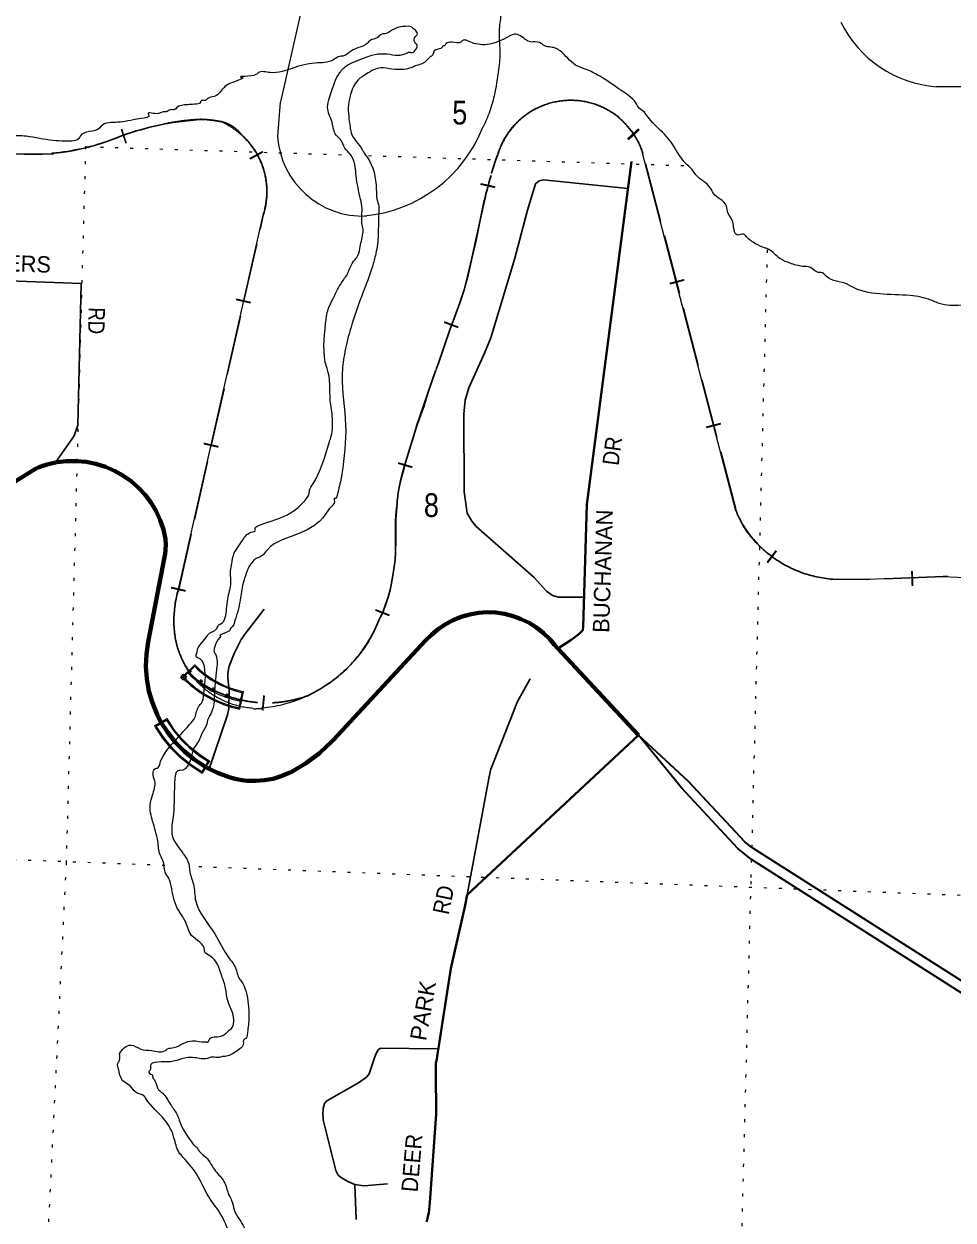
# Model space of a CAD drawing. Header units: feet. Extents: x -739708 to -488887, y 188754 to 379550.
# Drawn here: x -581014 to -574176, y 225741 to 234543 of the extents above; entities that cross this region are included whole.
import ezdxf
from ezdxf.enums import TextEntityAlignment as Align

# ---------------------------------------------------------------- set-up
doc = ezdxf.new("R2010")
doc.units = ezdxf.units.FT
doc.header["$LTSCALE"] = 73
doc.header["$PDMODE"] = 32
doc.header["$PDSIZE"] = 36.5
doc.linetypes.add('DOTTED', pattern=[1.5, 0.3, -1.2])
doc.linetypes.add('LONG_DASHED', pattern=[7.5, 6, -1.5])
for name, color, linetype, lineweight in [('20', 7, 'Continuous', 70), ('26', 7, 'Continuous', 40), ('29', 7, 'Continuous', 25), ('34', 7, 'Continuous', 13), ('39', 7, 'Continuous', 13), ('57', 7, 'Continuous', 13), ('63', 7, 'Continuous', 25), ('7', 7, 'DOTTED', 13)]:
    doc.layers.add(name, color=color, linetype=linetype, lineweight=lineweight)
doc.layers.add('27', color=7, linetype='Continuous')
doc.layers.add('30', color=7, linetype='Continuous')

msp = doc.modelspace()

# ---------------------------------------------------------------- linework, layer by layer
at = {"layer": '20'}
msp.add_line((-576490.16, 229310.23), (-577083.62, 229947.48), dxfattribs=at)
msp.add_lwpolyline([(-583242.69, 229822.88), (-580978.81, 231237.75), (-580953.48, 231253.58), (-580928.81, 231267.79), (-580923.82, 231270.66), (-580900.21, 231281.14), (-580875.35, 231290.63), (-580850.21, 231298.39), (-580842.5, 231300.77), (-580771.73, 231316.77), (-580699.68, 231325.29), (-580627.14, 231326.23), (-580554.89, 231319.58), (-580483.73, 231305.41), (-580414.44, 231283.89), (-580347.79, 231255.24), (-580284.49, 231219.78), (-580225.25, 231177.9), (-580170.7, 231130.05), (-580121.46, 231076.77), (-580078.06, 231018.63), (-580040.97, 230956.27), (-580010.61, 230890.38), (-579987.3, 230821.67), (-579971.3, 230750.9), (-579969.17, 230711.37), (-579971.17, 230671.84), (-579971.57, 230668.99), (-579975.14, 230643.75), (-579979.9, 230618.99), (-580099.86, 229994.7), (-580112.41, 229904.74), (-580115.49, 229813.95), (-580109.07, 229723.34), (-580093.21, 229633.9), (-580068.08, 229546.61), (-580033.97, 229462.42), (-580004.96, 229405.41), (-579955.46, 229327.84), (-579898.13, 229255.87), (-579833.59, 229190.28), (-579774.77, 229141.86), (-579762.55, 229131.8), (-579719.51, 229103.36), (-579685.78, 229081.07), (-579670.01, 229071.75), (-579588.45, 229031.78), (-579503.15, 229000.54), (-579458.5, 228988.8), (-579433.42, 228982.21), (-579408.5, 228978.89), (-579370.38, 228973.82), (-579306.73, 228972.07), (-579243.25, 228976.97), (-579180.63, 228988.48), (-579119.55, 229006.48), (-579060.69, 229030.76), (-579051.22, 229035.36), (-578941.74, 229100.41), (-578839.66, 229176.55), (-578784.56, 229227.19), (-578753.9, 229255.37), (-578735.6, 229274.46), (-578059.99, 230002.3), (-578015.03, 230048.6), (-577965.49, 230089.95), (-577911.89, 230125.89), (-577854.82, 230156.04), (-577794.92, 230180.05), (-577732.84, 230197.67), (-577669.25, 230208.7), (-577604.87, 230213.03), (-577540.38, 230210.6), (-577476.49, 230201.45), (-577413.92, 230185.66), (-577353.34, 230163.43), (-577295.41, 230134.98), (-577240.77, 230100.63), (-577190.03, 230060.76), (-577143.73, 230015.81), (-577108.08, 229973.74), (-577083.62, 229947.48)], dxfattribs=at)
at = {"layer": '20', "lineweight": 35}
for points in [[(-575656.16, 228481.5), (-575709.83, 228523.67), (-576123.8, 228968.17), (-576490.16, 229310.23)], [(-575658.44, 228393.4), (-575759.35, 228474.13), (-576175.02, 228920.48), (-576490.16, 229310.23)], [(-566818.19, 226255.29), (-569603.91, 226360.44), (-569952, 226400.3), (-569973.94, 226403.2), (-569995.01, 226407.65), (-570020.27, 226412.99), (-570045.01, 226419.2), (-570083.96, 226428.97), (-573118.02, 227274.46), (-573136.24, 227277.44), (-573172.63, 227283.39), (-573184.43, 227284.07), (-573209.27, 227285.5), (-573234.43, 227285.34), (-573703.65, 227282.38), (-573716.59, 227283.3), (-573744.65, 227287.48), (-573772.12, 227294.57), (-573798.71, 227304.49), (-573824.11, 227317.13), (-575656.16, 228481.5)], [(-566595.12, 226171.25), (-566665.1, 226173.89), (-569609.65, 226285.04), (-569953, 226324.35), (-570006, 226333.48), (-570031.13, 226337.81), (-570056, 226344.05), (-570103.3, 226355.91), (-573113.52, 227194.75), (-573128.54, 227198.99), (-573165.08, 227206.41), (-573177.2, 227207.57), (-573202.1, 227209.96), (-573227.2, 227209.8), (-573716.59, 227206.72), (-573733.58, 227209), (-573776.2, 227217.91), (-573817.65, 227231.23), (-573832.49, 227237.78), (-573857.54, 227248.83), (-573882.49, 227264.69), (-575658.44, 228393.4)]]:
    msp.add_lwpolyline(points, dxfattribs=at)
at = {"layer": '26'}
msp.add_line((-576490.16, 229310.23), (-577752.28, 228134.88), dxfattribs=at)
for points in [[(-577973.23, 226945.02), (-577872, 227591.97), (-577768.89, 228045.69), (-577752.28, 228134.88)], [(-578050.5, 225728.11), (-578043.79, 225752.86), (-578038.21, 225778.11), (-578034.67, 225794.12), (-578031.83, 225817.67), (-578028.79, 225842.88), (-578027, 225867.67), (-577979.71, 226521.92), (-577982.24, 226829.9), (-577982.47, 226857.5), (-577982.23, 226879.9), (-577981.35, 226894.87), (-577981.33, 226895.02), (-577976.17, 226926.25), (-577973.23, 226945.02)]]:
    msp.add_lwpolyline(points, dxfattribs=at)
at = {"layer": '29'}
msp.add_line((-578578.56, 226002.07), (-578569, 225745), dxfattribs=at)
at = {"layer": '29', "lineweight": 40}
msp.add_lwpolyline([(-577083.62, 229947.48), (-576988, 230007), (-576927, 230054), (-576901, 230081), (-576898, 230106), (-576870.65, 231007.63), (-576542.99, 233530.9)], dxfattribs=at)
at = {"layer": '29'}
for points in [[(-576891.35, 230325.19), (-577080, 230324), (-577124, 230337), (-577169, 230368), (-577258, 230470), (-577688, 230847), (-577718, 230884), (-577752, 230942), (-577775, 231099), (-577777, 231671), (-577766, 231774), (-577740, 231864), (-577624, 232120), (-577578, 232233), (-577402, 232818), (-577309, 233173), (-577249, 233367), (-577222, 233387), (-577190, 233396), (-576568.83, 233331.92)], [(-581896.78, 232695.52), (-581795, 232678), (-580592, 232633), (-580618, 231590), (-580645, 231512), (-580782.18, 231314.41)], [(-579650.25, 229062.06), (-579515, 229458), (-579506, 229505), (-579503, 229638), (-579513, 229732), (-579513, 229765), (-579504, 229817), (-579467, 229910), (-579414, 230013), (-579386, 230054), (-579245, 230237)], [(-577752.28, 228134.88), (-577593.13, 228989.29), (-577588.53, 229013.98), (-577582.17, 229039.29), (-577577.35, 229058.47), (-577568.78, 229083.96), (-577559.03, 229108.47), (-577380.83, 229556.77), (-577288.12, 229722.87)], [(-577964.52, 227000.68), (-578389, 227007), (-578408, 226993), (-578426, 226958), (-578473, 226816), (-578492, 226793), (-578552, 226752), (-578784, 226618), (-578801, 226600), (-578811, 226562), (-578814, 226514), (-578812, 226495), (-578811, 226479), (-578718, 226106), (-578700, 226072), (-578685, 226057), (-578631, 226024), (-578578, 226002), (-578513, 225994), (-578337, 226007)]]:
    msp.add_lwpolyline(points, dxfattribs=at)
at = {"layer": '34'}
for p, q in [((-579123.19, 233968.84), (-578491.34, 236767.68)), ((-579146.02, 233715.96), (-579125.11, 233967.4)), ((-579720.74, 233836.17), (-579939.58, 233812.27)), ((-581005.84, 233584.39), (-581561.76, 233589.07))]:
    msp.add_line(p, q, dxfattribs=at)
for points in [[(-572971.04, 234076.8), (-573486.82, 234098.59), (-574049.55, 234078.77), (-574297.48, 234080.43)], [(-576638.62, 233856.31), (-576646.33, 233862.38), (-576654.05, 233868.32), (-576661.96, 233874.1), (-576669.93, 233879.73), (-576677.99, 233885.28), (-576686.11, 233890.63), (-576694.41, 233895.86), (-576702.75, 233900.96), (-576711.18, 233905.85), (-576719.66, 233910.67), (-576728.3, 233915.32), (-576736.96, 233919.78), (-576745.67, 233924.11), (-576754.54, 233928.34), (-576763.46, 233932.31), (-576772.38, 233936.21), (-576781.43, 233939.91), (-576790.56, 233943.51), (-576799.68, 233946.87), (-576808.92, 233950.1), (-576818.17, 233953.18), (-576827.51, 233956.14), (-576836.88, 233958.84), (-576846.33, 233961.45), (-576855.79, 233963.88), (-576865.31, 233966.13), (-576874.82, 233968.19), (-576884.4, 233970.12), (-576894.01, 233971.92), (-576903.65, 233973.46), (-576913.3, 233974.89), (-576923.02, 233976.13), (-576932.75, 233977.24), (-576942.46, 233978.11), (-576952.19, 233978.87), (-576961.92, 233979.45), (-576971.71, 233979.84), (-576981.44, 233980.06), (-576991.25, 233980.16), (-577000.98, 233980.01), (-577010.8, 233979.74), (-577020.53, 233979.26), (-577030.29, 233978.66), (-577039.99, 233977.89), (-577049.75, 233976.94), (-577059.43, 233975.76), (-577069.08, 233974.49), (-577078.8, 233973), (-577088.39, 233971.39), (-577098, 233969.59), (-577107.59, 233967.56), (-577117.08, 233965.46), (-577126.59, 233963.17), (-577136.07, 233960.65), (-577145.45, 233958.05), (-577154.8, 233955.27), (-577164.13, 233952.27), (-577173.43, 233949.17), (-577182.59, 233945.87), (-577191.7, 233942.41), (-577200.82, 233938.82), (-577209.85, 233935.05), (-577218.75, 233931.12), (-577227.67, 233927.08), (-577236.48, 233922.85), (-577245.17, 233918.47), (-577253.87, 233913.9), (-577262.41, 233909.22), (-577270.9, 233904.43), (-577279.34, 233899.42), (-577287.61, 233894.3), (-577295.84, 233889.01), (-577303.96, 233883.63), (-577312.03, 233878.05), (-577319.95, 233872.39), (-577327.8, 233866.51), (-577335.52, 233860.58), (-577343.17, 233854.46), (-577350.68, 233848.23), (-577358.07, 233841.86), (-577365.37, 233835.4), (-577372.56, 233828.75), (-577379.66, 233822), (-577386.6, 233815.14), (-577393.44, 233808.17), (-577400.12, 233801.04), (-577406.7, 233793.82), (-577413.16, 233786.53), (-577419.48, 233779.08), (-577425.67, 233771.52), (-577431.74, 233763.81), (-577437.69, 233756.09), (-577443.47, 233748.18), (-577449.09, 233740.21), (-577454.64, 233732.15), (-577459.99, 233724.03), (-577465.22, 233715.72), (-577470.32, 233707.4), (-577475.21, 233698.96), (-577480.04, 233690.49)], [(-579879.8, 230362.13), (-579253.8, 233135.12), (-579249.35, 233149.44), (-579246.68, 233158.8), (-579244.17, 233168.21), (-579241.74, 233177.69), (-579239.56, 233187.21), (-579237.55, 233196.73), (-579235.62, 233206.31), (-579233.93, 233215.92), (-579232.42, 233225.53), (-579231.03, 233235.24), (-579229.86, 233244.9), (-579228.79, 233254.59), (-579227.93, 233264.34), (-579227.26, 233274.04), (-579226.75, 233283.78), (-579226.37, 233293.52), (-579226.2, 233303.32), (-579226.17, 233313.05), (-579226.35, 233322.83), (-579226.68, 233332.55), (-579227.16, 233342.32), (-579227.83, 233352.04), (-579228.69, 233361.75), (-579229.67, 233371.45), (-579230.87, 233381.15), (-579232.2, 233390.84), (-579233.74, 233400.47), (-579235.38, 233410.08), (-579237.27, 233419.66), (-579239.29, 233429.2), (-579241.45, 233438.69), (-579243.78, 233448.16), (-579246.32, 233457.59), (-579249.02, 233467), (-579251.82, 233476.33), (-579254.85, 233485.63), (-579258.03, 233494.84), (-579261.33, 233504.04), (-579264.8, 233513.12), (-579268.5, 233522.2), (-579272.28, 233531.19), (-579276.26, 233540.07), (-579280.32, 233548.93), (-579284.63, 233557.75), (-579289.04, 233566.41), (-579293.58, 233575), (-579298.31, 233583.59), (-579303.22, 233592.01), (-579308.18, 233600.38), (-579313.37, 233608.66), (-579318.67, 233616.9), (-579324.1, 233624.96), (-579329.72, 233632.95), (-579335.42, 233640.86), (-579341.27, 233648.69), (-579347.3, 233656.34), (-579353.44, 233663.97), (-579359.69, 233671.46), (-579366.1, 233678.83), (-579372.6, 233686.06), (-579379.25, 233693.21), (-579385.99, 233700.26), (-579392.9, 233707.14), (-579399.9, 233713.93), (-579407.05, 233720.59), (-579414.3, 233727.18), (-579421.66, 233733.54), (-579429.11, 233739.83), (-579436.67, 233745.98), (-579444.38, 233752), (-579452.14, 233757.85), (-579460.05, 233763.64), (-579468.01, 233769.21), (-579476.13, 233774.72), (-579484.3, 233780), (-579492.56, 233785.19), (-579500.89, 233790.24), (-579509.36, 233795.15), (-579517.9, 233799.85), (-579526.48, 233804.44), (-579560.52, 233821.87)], [(-575773.95, 230960.11), (-576460.79, 233592.21), (-576460.76, 233594.25), (-576463.92, 233603.7), (-576467.22, 233612.88), (-576470.69, 233621.98), (-576474.27, 233631.11), (-576478.05, 233640.13), (-576481.97, 233649.03), (-576486.02, 233657.95), (-576490.25, 233666.76), (-576494.63, 233675.46), (-576499.2, 233684.15), (-576503.88, 233692.69), (-576508.67, 233701.19), (-576513.67, 233709.63), (-576518.8, 233717.9), (-576524.08, 233726.12), (-576529.45, 233734.25), (-576535.04, 233742.32), (-576540.71, 233750.23), (-576546.58, 233758.08), (-576552.52, 233765.8), (-576558.62, 233773.46), (-576564.86, 233780.96), (-576571.23, 233788.36), (-576577.69, 233795.66), (-576584.35, 233802.85), (-576591.09, 233809.95), (-576597.96, 233816.88), (-576604.91, 233823.73), (-576612.05, 233830.41), (-576619.27, 233836.98), (-576626.57, 233843.43), (-576634.01, 233849.77), (-576641.57, 233855.95)], [(-577480.04, 233690.49), (-577484.69, 233681.84), (-577489.14, 233673.18), (-577493.48, 233664.46), (-577497.7, 233655.6), (-577501.67, 233646.69), (-577505.57, 233637.76), (-577509.27, 233628.71), (-577512.87, 233619.58), (-577516.23, 233610.46), (-577519.46, 233601.22), (-577522.54, 233591.97), (-577525.6, 233582.31), (-577525.36, 233582.55), (-577533.69, 233563.34), (-577542.83, 233538.03), (-577558.2, 233491.8), (-577572.17, 233445.2), (-577572.59, 233442.57)], [(-577614.53, 233277.42), (-577625.41, 233243.12), (-577655.96, 233097.85), (-577686.49, 232952.62), (-577716.48, 232817.79), (-577747.69, 232683.23), (-577774.03, 232585.7), (-577805.19, 232489.57), (-577842.28, 232390.5), (-577879.48, 232291.51), (-577920.8, 232169.34), (-577961.88, 232047.16), (-577994.93, 231960.8), (-578019.04, 231897.7)], [(-578066.36, 231734.55), (-578091.94, 231665.99), (-578126.76, 231571.05), (-578166.53, 231442.79), (-578204.88, 231314.07), (-578223.88, 231246.9), (-578241.8, 231179.26), (-578257.1, 231106.03), (-578266.03, 231031.81), (-578266.03, 231023.33), (-578265.93, 231014.99), (-578272.78, 230956.2), (-578277.72, 230897.21), (-578276.39, 230702.61)], [(-573921.51, 230460.13), (-574251.74, 230474.08), (-574814.47, 230454.25), (-575062.35, 230455.91), (-575077.23, 230457.1), (-575092.03, 230458.62), (-575106.81, 230460.4), (-575121.67, 230462.35), (-575136.42, 230464.64), (-575151.06, 230467.18), (-575165.78, 230469.9), (-575180.38, 230472.95), (-575194.88, 230476.26), (-575209.45, 230479.82), (-575223.82, 230483.62), (-575238.19, 230487.59), (-575252.53, 230491.92), (-575266.67, 230496.47), (-575280.8, 230501.3), (-575294.83, 230506.27), (-575308.84, 230511.58), (-575322.67, 230517.07), (-575336.47, 230522.89), (-575350.08, 230528.87), (-575363.68, 230535.1), (-575377.09, 230541.58), (-575390.39, 230548.3), (-575403.61, 230555.19), (-575416.7, 230562.42), (-575429.7, 230569.82), (-575442.5, 230577.45), (-575455.22, 230585.24), (-575467.73, 230593.37), (-575480.15, 230601.66), (-575492.37, 230610.11), (-575504.51, 230618.8), (-575516.44, 230627.74), (-575528.29, 230636.93), (-575539.95, 230646.2), (-575551.41, 230655.77), (-575562.69, 230665.52), (-575573.87, 230675.44), (-575584.78, 230685.5), (-575595.58, 230695.91), (-575606.22, 230706.38), (-575616.57, 230717.09), (-575626.83, 230727.87), (-575636.89, 230739), (-575646.69, 230750.16), (-575656.32, 230761.52), (-575665.83, 230773.1), (-575675, 230784.84), (-575684.07, 230796.65), (-575692.86, 230808.7), (-575701.56, 230820.92), (-575709.91, 230833.19), (-575718.07, 230845.71), (-575726.05, 230858.31), (-575738.78, 230882.45), (-575741.3, 230883.94), (-575742.35, 230885.81)], [(-578286.67, 230563.8), (-578298.38, 230484.99), (-578316.26, 230388.54), (-578332.49, 230324.79), (-578353.18, 230262.31), (-578361.5, 230240.91), (-578370.21, 230219.68), (-578383.04, 230190.44), (-578400.72, 230154.42), (-578403.67, 230146.91), (-578410.64, 230130.31), (-578417.91, 230113.82), (-578425.4, 230097.3), (-578433.23, 230081.04), (-578441.33, 230064.99), (-578449.64, 230048.9), (-578458.31, 230033.07), (-578467.24, 230017.44), (-578476.49, 230001.84), (-578485.96, 229986.53), (-578495.61, 229971.31), (-578505.66, 229956.23), (-578515.91, 229941.46), (-578526.46, 229926.79), (-578537.17, 229912.29), (-578548.25, 229897.96), (-578559.46, 229883.88), (-578571.05, 229869.95), (-578582.76, 229856.29), (-578594.77, 229842.75), (-578606.98, 229829.5), (-578619.46, 229816.47), (-578632.08, 229803.61), (-578645.05, 229790.99), (-578658.17, 229778.54), (-578671.52, 229766.4), (-578685.01, 229754.43), (-578698.83, 229742.8), (-578712.8, 229731.35), (-578726.88, 229720.16), (-578741.21, 229709.18), (-578755.76, 229698.5), (-578770.57, 229688.03), (-578785.39, 229677.79), (-578800.53, 229667.9), (-578815.79, 229658.27), (-578831.2, 229648.8)], [(-579875.31, 229929.66), (-579878.77, 229940.07), (-579882.03, 229950.47), (-579885.12, 229961.01), (-579887.96, 229971.58), (-579890.66, 229982.15), (-579893.21, 229992.87), (-579895.54, 230003.52), (-579897.7, 230014.26), (-579899.61, 230025.08), (-579901.39, 230035.84), (-579902.99, 230046.67), (-579904.34, 230057.59)], [(-579326.84, 229505.91), (-579327.42, 229505.95), (-579338.3, 229506.86), (-579349.25, 229507.97), (-579360.09, 229509.26), (-579370.95, 229510.68), (-579381.81, 229512.35), (-579392.55, 229514.22), (-579403.32, 229516.26), (-579414.02, 229518.46), (-579424.75, 229520.89), (-579435.36, 229523.45), (-579445.98, 229526.28), (-579456.49, 229529.22), (-579467.01, 229532.37), (-579477.41, 229535.69), (-579487.77, 229539.23), (-579498.08, 229542.88), (-579508.34, 229546.79), (-579518.54, 229550.84), (-579528.63, 229555.07), (-579538.67, 229559.44), (-579548.59, 229564.07), (-579558.47, 229568.82), (-579568.22, 229573.7), (-579577.93, 229578.79), (-579587.51, 229584.06), (-579597.06, 229589.54), (-579606.48, 229595.08), (-579615.79, 229600.87), (-579624.99, 229606.8), (-579634.13, 229612.86), (-579643.09, 229619.06), (-579652.01, 229625.51), (-579660.8, 229632.04), (-579669.43, 229638.76), (-579677.99, 229645.55), (-579686.44, 229652.59), (-579694.71, 229659.72), (-579702.86, 229666.97), (-579710.95, 229674.43), (-579718.81, 229682.02), (-579726.62, 229689.69), (-579734.25, 229697.53), (-579741.82, 229705.52), (-579749.14, 229713.58), (-579756.35, 229721.85), (-579763.45, 229730.18), (-579770.42, 229738.66), (-579777.15, 229747.26), (-579783.83, 229756), (-579790.33, 229764.81), (-579796.64, 229773.77), (-579802.77, 229782.78), (-579808.78, 229791.95), (-579814.68, 229801.19), (-579820.33, 229810.55), (-579825.85, 229820.01), (-579831.22, 229829.58), (-579836.44, 229839.24), (-579841.43, 229848.96), (-579846.28, 229858.76), (-579850.95, 229868.64), (-579855.46, 229878.65), (-579859.77, 229888.69), (-579863.96, 229898.84), (-579867.91, 229909.01), (-579871.73, 229919.34), (-579875.31, 229929.66)], [(-578831.18, 229648.81), (-578846.69, 229639.73), (-578862.52, 229630.87), (-578878.39, 229622.25), (-578894.42, 229614.04), (-578910.53, 229605.96), (-578926.93, 229598.22), (-578943.33, 229590.8), (-578959.84, 229583.66), (-578976.6, 229576.73), (-578993.4, 229570.25), (-579010.28, 229563.9), (-579027.33, 229557.95), (-579044.53, 229552.19), (-579061.67, 229546.83), (-579079.04, 229541.8), (-579096.43, 229536.98), (-579113.93, 229532.44), (-579131.47, 229528.36), (-579149.18, 229524.44), (-579166.86, 229520.86), (-579184.63, 229517.64), (-579202.38, 229514.74), (-579220.26, 229512.11), (-579238.15, 229509.71), (-579256.09, 229507.78), (-579267.77, 229506.65)]]:
    msp.add_lwpolyline(points, dxfattribs=at)
for centre, radius, start, end in [((-574234.4, 234934.02), 855.91, 206.18869, 265.77306), ((-579611.92, 231840.37), 1998.12, 99.23407, 110.74249), ((-579694.49, 233280.62), 557.59, 76.09716, 92.71377), ((-578599.97, 234161.89), 1035.37, 275.08908, 338.86515), ((-580953.13, 235244.68), 1661.26, 268.02821, 292.41805), ((-578519.49, 233756.9), 628.46, 183.78668, 272.43028), ((-579221.41, 233775.62), 1680.7, 342.70304, 348.04822), ((-579583.51, 232264.82), 1606.23, 340.66018, 346.79769), ((-575503.26, 231040.18), 281.62, 195.9255, 213.23994), ((-579299.43, 230691.89), 1022.32, 352.79005, 0.72623), ((-579059, 230147.2), 850.69, 165.05404, 186.3068), ((-579274.83, 230295.32), 749.92, 224.9686, 258.83984), ((-579314.2, 229549.21), 46.15, 252.49907, 283.47902), ((-579301.11, 229985.53), 481.32, 269.59188, 274.39767)]:
    msp.add_arc(centre, radius, start, end, dxfattribs=at)
at = {"layer": '34', "linetype": 'DOTTED', "lineweight": 100}
msp.add_arc((-579258.67, 230305.67), 753.88, 223.87295, 258.48098, dxfattribs=at)
at = {"layer": '34'}
msp.add_spline([(-576760.34, 237212.51), (-576779.97, 237162.98), (-576809.28, 237070.25), (-576821.37, 236994.51), (-576862.54, 236868.13), (-576923.62, 236577.67), (-576984.83, 236308.23), (-577042.35, 236114.49), (-577116.65, 235916.41), (-577199.05, 235672.05), (-577265.13, 235499.27), (-577293.77, 235385.58), (-577363.93, 235195.95), (-577442.04, 234939), (-577478.95, 234804.25), (-577503.16, 234656.96), (-577503.05, 234640.15), (-577514.85, 234522.38), (-577513.96, 234392.08), (-577513.18, 234278.6), (-577521.11, 234207.08), (-577553.41, 234013.51), (-577590.38, 233887.16), (-577607.43, 233844.48), (-577634.35, 233786.51)], degree=3, dxfattribs=at)
at = {"layer": '39'}
msp.add_line((-579725.6, 229960.46), (-579665.76, 230037.46), dxfattribs=at)
for points in [[(-578146.74, 234506.75), (-578156.05, 234515.78), (-578222.49, 234522.8), (-578285.19, 234507.62), (-578348.18, 234472.29), (-578388.63, 234462.83), (-578413.13, 234441.03), (-578465.81, 234421.67), (-578484.23, 234401.79), (-578549.21, 234368.51), (-578606.01, 234343.17), (-578660.94, 234307.72), (-578689.21, 234304.12), (-578735.93, 234278.62), (-578871.34, 234254.44), (-578962.27, 234239.67), (-579114.14, 234191.57), (-579200.91, 234184.79), (-579287.61, 234184.07), (-579305.95, 234170.24), (-579413.08, 234149.68), (-579403.06, 234145.49), (-579417.31, 234135.63), (-579543.17, 234073.04), (-579569.83, 234041.2), (-579614.64, 234007.61), (-579661.2, 233994.21), (-579677.52, 233980.35), (-579711.87, 233974.81), (-579714, 233966.79), (-579758.56, 233951.34), (-579811.03, 233948.09), (-579889.96, 233925.08), (-579902.22, 233913.18), (-579936.52, 233911.68), (-579966.98, 233896.01), (-579995.22, 233894.42), (-580023.61, 233882.74), (-580098.24, 233879.82), (-580094.29, 233873.72), (-580153.14, 233846.4), (-580324.88, 233818.73), (-580444.22, 233790.28), (-580454.46, 233778.34), (-580600.48, 233716.04), (-580604.63, 233708.05), (-580707.84, 233679.36), (-580800.5, 233684.76), (-580997.63, 233715.89), (-581120.62, 233713.68), (-581128.71, 233711.79), (-581199.43, 233700.75), (-581298.08, 233710.28), (-581378.81, 233703.41), (-581469.87, 233678.57), (-581705.8, 233674.01), (-581788.55, 233667.18), (-581818.72, 233671.65), (-582073.33, 233629.09), (-582111.96, 233605.5), (-582208.87, 233594.85), (-582269.68, 233571.58), (-582318.17, 233564.23), (-582336.3, 233564.5), (-582336.19, 233572.56)], [(-578635.11, 232695.76), (-578577.08, 232809.73), (-578564.79, 232823.65), (-578541.68, 232889.77), (-578519.98, 233000.25), (-578519.39, 233042.55), (-578521.32, 233048.62), (-578525.47, 233183.65), (-578536.61, 233252.3), (-578568.47, 233424.01), (-578575.58, 233492.6), (-578612.6, 233583.8), (-578652.3, 233628.72), (-578683.67, 233691.63), (-578715.47, 233724.33), (-578746.42, 233817.46), (-578779.11, 233930.75), (-578764.01, 234001.04), (-578699.16, 234169.29), (-578647.93, 234228.97), (-578570.77, 234268.11), (-578560.64, 234271.99), (-578453.22, 234312.7), (-578360.34, 234323.41), (-578207.13, 234323.15), (-578174.72, 234334.75), (-578156.6, 234332.46), (-578125.95, 234362.23), (-578119.59, 234384.3), (-578137.39, 234408.73), (-578132.8, 234448.95), (-578118.43, 234466.87), (-578122.24, 234483.04), (-578146.74, 234506.75)], [(-577702.09, 234398.24), (-577750.19, 234419.1), (-577780.36, 234423.58), (-577796.69, 234409.71), (-577863.23, 234408.69), (-577907.77, 234395.25), (-577922.07, 234381.36), (-577931, 234379), (-577934.28, 234373.48), (-577995.16, 234344.17), (-578005.63, 234316.12), (-578026.55, 234298.01)], [(-576441.55, 233885.28), (-576445.22, 233890.04), (-576483.09, 233920.82), (-576510.74, 233961.52), (-576622.31, 234055.84), (-576640.28, 234068.2), (-576796.11, 234169.23), (-576884.23, 234210.83), (-576954.38, 234240.06), (-577067.82, 234344.49), (-577103.83, 234365.17), (-577190.21, 234386.6), (-577206.17, 234398.93), (-577266.49, 234409.9), (-577286.64, 234410.2), (-577360.59, 234455.61), (-577404.8, 234466.34), (-577469.72, 234437.09), (-577494.07, 234425.36), (-577641.74, 234389.28), (-577702.09, 234398.24)], [(-578029.82, 234295.18), (-578081.14, 234250.76), (-578123.67, 234237.29), (-578143, 234230), (-578152.05, 234225.63), (-578216.81, 234208.46), (-578305.49, 234209.78), (-578388.01, 234219.06), (-578438.6, 234205.71), (-578493.47, 234174.29), (-578554.55, 234130.89), (-578610.49, 234022.94), (-578621.19, 233978.77), (-578625.7, 233944.6), (-578613.82, 233785.28), (-578606.35, 233742.86), (-578521.46, 233614.69), (-578509.67, 233592.35), (-578487.93, 233561.81), (-578420.65, 233327.13), (-578415.62, 233254.54), (-578402.28, 233199.95), (-578403.15, 233137.52), (-578407.45, 232974.41), (-578427.5, 232837.71), (-578452.99, 232745.43), (-578538.89, 232513.03), (-578614.69, 232282.49), (-578655.41, 232109.85), (-578671.66, 231956.99), (-578646.53, 231592.01), (-578673.75, 231231.83), (-578678.2, 231201.68), (-578708.23, 231073.2), (-578720.62, 231051.22), (-578726.64, 231053.33), (-578728.99, 231029.19), (-578753.75, 230989.27), (-578798.96, 230927.49), (-578982.24, 230795.25), (-579221.81, 230673.91), (-579266.83, 230626.23), (-579303.36, 230608.64), (-579383.77, 230480.92), (-579404.91, 230410.72), (-579424.77, 230288.14), (-579467.28, 230131.64), (-579483.79, 230103.69), (-579489.89, 230099.75), (-579496.14, 230085.74), (-579531.64, 230062.22)], [(-569555.1, 232574.71), (-569648.03, 232559.99), (-569898.87, 232499.26), (-569921.09, 232495.56), (-570012.04, 232478.79), (-570034.18, 232481.13), (-570123.23, 232456.28), (-570167.55, 232458.95), (-570245.98, 232472.21), (-570389.08, 232474.34), (-570427.44, 232470.89), (-570489.66, 232489.95), (-570696.84, 232523.25), (-570843.42, 232563.71), (-571146.91, 232628.67), (-571229.47, 232635.95), (-571318.01, 232647.34), (-571468.69, 232683.83), (-571468.61, 232689.87), (-571474.62, 232691.97), (-571609.49, 232706.07), (-571625.61, 232706.31), (-571673.13, 232624.43), (-571695.5, 232610.65), (-571728.49, 232558.78), (-571740.63, 232554.93), (-571806.72, 232586.13), (-571874.54, 232637.5), (-571910.88, 232634.01), (-571933.33, 232614.2), (-571985.96, 232598.87), (-572080.82, 232590.21), (-572235.74, 232612.67), (-572342.62, 232610.23), (-572445.63, 232595.65), (-572514.35, 232582.57), (-572675.74, 232574.91), (-573073.81, 232508.32), (-573116.19, 232504.91), (-573168.48, 232513.75), (-573267.01, 232531.34), (-573470.58, 232534.36), (-573603.86, 232518.22), (-574096.35, 232475.19), (-574259.58, 232479.63), (-574339.77, 232511.05), (-574492.53, 232543.53), (-574929.01, 232612.47), (-574955.01, 232626.97), (-575107.43, 232683.62), (-575149.33, 232714.46), (-575165.45, 232714.7), (-575225.43, 232749.84), (-575283.78, 232758.76), (-575376.18, 232782.3), (-575446.29, 232813.56), (-575536.01, 232885.4), (-575558.06, 232893.78), (-575696, 232976.42), (-575717.92, 232994.87), (-575758.31, 232989.42), (-575780.31, 233001.84), (-575786.05, 233024.09), (-575787.98, 233030.16), (-575797.27, 233086.7), (-575832.62, 233153.71), (-575844.03, 233202.22), (-575889.69, 233253.26), (-575939.5, 233294.29), (-575951.26, 233318.64), (-576000.86, 233375.79), (-576054.71, 233416.87), (-576106.21, 233482.1), (-576142.03, 233514.87), (-576240.84, 233657.35), (-576286.38, 233716.45), (-576399.68, 233830.94), (-576441.55, 233885.28)], [(-579666.32, 230037.55), (-579662, 230045.9), (-579594.81, 230093.25), (-579578.3, 230121.2), (-579564.07, 230129.05), (-579522.21, 230239.22), (-579500.17, 230373.86), (-579493.76, 230399.96), (-579491.9, 230532.87), (-579481.06, 230587.11), (-579476.61, 230617.26), (-579406.37, 230739.1), (-579340.97, 230802.58), (-579310.51, 230818.25), (-579312.42, 230826.34), (-579279.77, 230854.05), (-579075.08, 230931.59), (-578995.71, 230984.8), (-578946.64, 231034.44), (-578913.6, 231090.35), (-578911.28, 231112.47), (-578888.49, 231156.45), (-578765.18, 231468.88), (-578752.52, 231508.98), (-578744.36, 231659.94), (-578751.58, 231720.48), (-578755.33, 231740.68), (-578774.17, 231978.66), (-578785.75, 232015.1), (-578793.34, 232337.52), (-578773.7, 232443.99), (-578740.42, 232518.03), (-578682.43, 232627.97), (-578635.11, 232695.76)], [(-579565.79, 230034.45), (-579587.46, 230009.89), (-579610.33, 229954.36), (-579614.57, 229925.53), (-579605.58, 229906.77), (-579595.43, 229879.15), (-579599.12, 229771.69), (-579613.75, 229564.38)], [(-579530.85, 230062.54), (-579567.54, 230035.35), (-579567.47, 230035.31)], [(-579691.18, 229607.25), (-579685.39, 229814.59), (-579714.89, 229867.4), (-579746.83, 229890.03), (-579740.45, 229914.11), (-579738.23, 229928.18), (-579725.69, 229960.22), (-579725.11, 229960.74)], [(-579868.19, 229304.84), (-579794.18, 229387.14), (-579755.15, 229438.92), (-579725.75, 229523.1), (-579707.3, 229544.98), (-579691.18, 229607.25)], [(-579613.72, 229564.63), (-579620.6, 229513.49), (-579623, 229506), (-579644.57, 229453.53), (-579655, 229435), (-579663.13, 229415.74), (-579667.4, 229392.45), (-579704.57, 229321.32), (-579708.9, 229308), (-579731.84, 229260.22), (-579769.52, 229203.98)], [(-580309.84, 226965.43), (-580276.99, 227007.24), (-580224.29, 227028.62), (-580154.14, 226999.38), (-580073.67, 226988.11), (-579972.87, 226988.63), (-579956.58, 227000.48), (-579910.08, 227009.86), (-579841.11, 227041.06), (-579772.31, 227060.19), (-579681.69, 227052.81), (-579669.6, 227052.63), (-579661.57, 227050.49), (-579651.27, 227066.45), (-579564.21, 227093.36), (-579511.27, 227130.84), (-579480.64, 227158.59), (-579469.75, 227216.84), (-579484.92, 227285.56), (-579514.16, 227356.5), (-579529.01, 227447.37), (-579557.98, 227538.44), (-579644.63, 227684.77), (-579684.46, 227719.6), (-579684.35, 227727.65), (-579779.6, 227835.83), (-579824.55, 227937.22), (-579844.22, 227971.76), (-579885.63, 228036.83), (-579929.71, 228200.65), (-579956.94, 228271.56), (-579966.85, 228283.79), (-579983.87, 228364.62), (-580011.17, 228429.48), (-580027.93, 228528.43), (-580066.19, 228676.06), (-580084.65, 228797.19), (-580067.54, 228867.45), (-580049.96, 228971.93), (-580063.22, 229032.57), (-580044.63, 229064.51), (-580032.51, 229066.35), (-580007.59, 229118.35), (-580001.34, 229132.36), (-579868.19, 229304.84)], [(-579768.72, 229205.17), (-579865.51, 229048.87), (-579871.05, 229048.84), (-579904.78, 228962.21), (-579917.35, 228695.22), (-579920.89, 228564.5), (-579843.63, 228441), (-579838.02, 228432.17), (-579799.89, 228361.55), (-579795.13, 228315.07), (-579766.74, 228212.26), (-579749.29, 228088.34), (-579609.19, 227847.86), (-579506.09, 227671.37), (-579457.99, 227600.82), (-579425.26, 227512.44), (-579415.21, 227499.22), (-579363.1, 227330.12), (-579357.9, 227218.31), (-579370.43, 227106.37), (-579380.21, 227077.5), (-579398.94, 227064.08), (-579398.81, 227045.25), (-579453.73, 226979.53), (-579533.24, 226945.77), (-579543.21, 226945.7), (-579575.27, 226936.62), (-579627.35, 226940.69), (-579663.83, 226930.47), (-579757.99, 226935.37), (-579818.91, 226934.95), (-579911.77, 226909.95), (-579959.35, 226905.19), (-580052.35, 226900.12), (-580079.94, 226885.54), (-580085.18, 226843.42), (-580093.99, 226834.49), (-580067.78, 226808.65)], [(-580470.01, 223881.99), (-580477.68, 223900.08), (-580479.44, 223918.24), (-580475.16, 223936.3), (-580428.05, 223989.99), (-580330.26, 224063.07), (-580297.88, 224072.65), (-580235.01, 224099.93), (-580230.87, 224107.92), (-580154, 224126.92), (-580139.7, 224140.81), (-580064.76, 224165.89), (-580021.99, 224197.48), (-580005.13, 224249.61), (-580010.06, 224473.26), (-580011.88, 224487.39), (-580032.98, 224564.25), (-580084.34, 224639.54), (-580108.71, 224770.83), (-580082.81, 224893.32), (-580027.04, 224989.18), (-579948.99, 225092.77), (-579851.57, 225139.67), (-579794.89, 225156.96), (-579692.23, 225147.38), (-579563.1, 225155.53), (-579524.27, 225193.23), (-579505.54, 225235.25), (-579477.25, 225383.89), (-579476.97, 225404.04), (-579480.75, 225422.22), (-579455.41, 225504.43), (-579466.68, 225563.02), (-579488.15, 225613.69), (-579560.47, 225775.91), (-579653.3, 225912.25), (-579743.67, 226080.78), (-579840.76, 226201.07), (-579872.47, 226239.82), (-579909.27, 226347.13), (-579976, 226477.03), (-580116.89, 226636.24), (-580124.79, 226648.44), (-580190.84, 226681.65), (-580232.51, 226728.6), (-580276.46, 226757.46), (-580315.56, 226844.65), (-580317.43, 226854.76), (-580322.94, 226893.11), (-580310.51, 226917.09), (-580309.84, 226965.43)], [(-580067.78, 226808.65), (-580065.99, 226789.28), (-580049.22, 226766.14), (-580025.54, 226705.39), (-580009.66, 226686.27)], [(-580015.5, 226693.27), (-579985.41, 226666.9), (-579928.33, 226580.91), (-579883.56, 226511.44), (-579871.14, 226476.09), (-579764.68, 226294.08)], [(-579763.34, 226293.5), (-579744.63, 226276.49), (-579716.69, 226240.13), (-579674.35, 226202.76), (-579602.76, 226100.26), (-579541.34, 226025.37), (-579504.09, 225922.63), (-579485.01, 225886.22), (-579465.7, 225815.46), (-579427.57, 225745.96), (-579365.82, 225624.55), (-579350.83, 225536.06), (-579350.76, 225526.09), (-579382.57, 225319.88), (-579396.71, 225282.12), (-579409.23, 225170.19), (-579427.57, 225100.29), (-579437.35, 225071.43), (-579456.11, 225062.44), (-579464.85, 225043.56), (-579497.94, 225024.5), (-579492.4, 225024.53), (-579516.61, 225001.11), (-579571.91, 224991.88), (-579623.89, 224981.55), (-579646.19, 225002.45), (-579680.54, 225004.42), (-579741.3, 224982.97), (-579812.18, 224982.48), (-579874.88, 224921.15), (-579960.57, 224819.78), (-579921.1, 224717.04), (-579910.93, 224525.51), (-579910.23, 224422.52), (-579899.78, 224352.83), (-579890.27, 224258.76), (-579892.29, 224200.15)]]:
    msp.add_spline(points, degree=3, dxfattribs=at)
at = {"layer": '57'}
for p, q in [((-580051.38, 229379.22), (-579960.66, 229431.32)), ((-580040.67, 229376.14), (-579963.21, 229420.63))]:
    msp.add_line(p, q, dxfattribs=at)
for points in [[(-579701.69, 229028.22), (-579783.96, 229081.09), (-579860.23, 229142.26), (-579929.7, 229211.07), (-579991.59, 229286.77), (-580045.23, 229368.51), (-580051.38, 229379.22)], [(-579704.39, 229039.47), (-579779.28, 229087.59), (-579854.9, 229148.24), (-579923.77, 229216.46), (-579985.13, 229291.51), (-580040.67, 229376.14)], [(-579963.21, 229420.63), (-579913.38, 229344.69), (-579857.92, 229276.85), (-579844.48, 229263.54)], [(-579838.85, 229269.22), (-579851.99, 229282.24), (-579906.92, 229349.43), (-579960.66, 229431.32)], [(-579844.48, 229263.54), (-579795.66, 229215.19), (-579727.31, 229160.37), (-579678.96, 229129.29), (-579659.43, 229116.73)], [(-579648.67, 229119.33), (-579674.63, 229136.02), (-579722.63, 229166.87), (-579790.33, 229221.17), (-579838.85, 229269.22)], [(-579659.43, 229116.73), (-579669.77, 229098.97), (-579704.39, 229039.47)], [(-579648.67, 229119.33), (-579662.86, 229094.95), (-579701.69, 229028.22)]]:
    msp.add_lwpolyline(points, dxfattribs=at)
at = {"layer": '63', "linetype": 'LONG_DASHED'}
msp.add_line((-578127.16, 231576.27), (-577979.59, 232003.77), dxfattribs=at)
at = {"layer": '63', "lineweight": 13}
for p, q in [((-579850.26, 229736.37), (-579756.81, 229827.24)), ((-579838.96, 229736.19), (-579756.97, 229815.92)), ((-579407.29, 229623.42), (-579431.12, 229511.01)), ((-579424.96, 229501.54), (-579397.81, 229629.61))]:
    msp.add_line(p, q, dxfattribs=at)
at = {"layer": '63', "linetype": 'LONG_DASHED'}
for points in [[(-576702.24, 233901.82), (-576710.68, 233906.72), (-576719.18, 233911.55), (-576727.84, 233916.21), (-576736.51, 233920.67), (-576745.24, 233925.01), (-576754.12, 233929.25), (-576763.06, 233933.23), (-576771.99, 233937.13), (-576781.07, 233940.83), (-576790.2, 233944.45), (-576799.34, 233947.81), (-576808.61, 233951.05), (-576817.87, 233954.13), (-576827.23, 233957.1), (-576836.62, 233959.81), (-576846.08, 233962.42), (-576855.56, 233964.85), (-576865.09, 233967.1), (-576874.61, 233969.17), (-576884.22, 233971.11), (-576893.84, 233972.9), (-576903.51, 233974.45), (-576913.17, 233975.88), (-576922.9, 233977.13), (-576932.65, 233978.24), (-576942.37, 233979.11), (-576952.12, 233979.87), (-576961.88, 233980.45), (-576971.69, 233980.84), (-576981.42, 233981.06), (-576991.26, 233981.17), (-577001.01, 233981.01), (-577010.84, 233980.74), (-577020.59, 233980.26), (-577030.37, 233979.66), (-577040.08, 233978.89), (-577049.87, 233977.93), (-577059.56, 233976.76), (-577069.23, 233975.48), (-577078.97, 233973.99), (-577088.57, 233972.38), (-577098.2, 233970.58), (-577107.81, 233968.54), (-577117.31, 233966.44), (-577126.83, 233964.15), (-577136.34, 233961.61), (-577145.73, 233959.01), (-577155.09, 233956.23), (-577164.45, 233953.23), (-577173.77, 233950.11), (-577182.95, 233946.82), (-577192.07, 233943.35), (-577201.2, 233939.75), (-577210.25, 233935.98), (-577219.17, 233932.04), (-577228.1, 233927.99), (-577236.93, 233923.75), (-577245.64, 233919.36), (-577254.35, 233914.79), (-577262.91, 233910.09), (-577271.41, 233905.29), (-577279.87, 233900.27), (-577288.15, 233895.14), (-577296.4, 233889.85), (-577304.53, 233884.47), (-577312.61, 233878.87), (-577320.55, 233873.2), (-577328.41, 233867.31), (-577336.15, 233861.37), (-577343.81, 233855.23), (-577351.34, 233848.99), (-577358.74, 233842.61), (-577366.05, 233836.14), (-577373.25, 233829.48), (-577380.37, 233822.72), (-577387.32, 233815.85), (-577394.17, 233808.86), (-577400.88, 233801.72), (-577407.45, 233794.49), (-577413.93, 233787.19), (-577420.26, 233779.72), (-577426.46, 233772.15), (-577432.54, 233764.42), (-577438.5, 233756.69), (-577444.29, 233748.76), (-577449.92, 233740.78), (-577455.48, 233732.71), (-577460.84, 233724.57), (-577466.08, 233716.25), (-577471.19, 233707.9), (-577476.09, 233699.46), (-577480.93, 233690.98), (-577485.59, 233682.3), (-577490.04, 233673.64)], [(-575363.25, 230536.01), (-575376.66, 230542.48), (-575389.93, 230549.19), (-575403.14, 230556.07), (-575416.21, 230563.29), (-575429.21, 230570.69), (-575441.98, 230578.31), (-575454.69, 230586.09), (-575467.18, 230594.21), (-575479.59, 230602.49), (-575491.79, 230610.93), (-575503.92, 230619.61), (-575515.83, 230628.54), (-575527.67, 230637.72), (-575539.32, 230646.98), (-575550.76, 230656.53), (-575562.03, 230666.27), (-575573.2, 230676.18), (-575584.09, 230686.23), (-575594.88, 230696.63), (-575605.5, 230707.08), (-575615.85, 230717.78), (-575626.1, 230728.55), (-575636.14, 230739.67), (-575645.93, 230750.82), (-575655.55, 230762.16), (-575665.05, 230773.72), (-575674.21, 230785.45), (-575683.26, 230797.25), (-575692.05, 230809.28), (-575700.74, 230821.49), (-575709.08, 230833.74), (-575717.22, 230846.25), (-575725.19, 230858.81), (-575738.03, 230883.17), (-575740.56, 230884.66), (-575740.63, 230884.8), (-575736.94, 230884.79), (-575738.81, 230887.63), (-575741.44, 230891.79), (-575743.98, 230895.96), (-575746.48, 230900.19), (-575748.88, 230904.43), (-575751.22, 230908.76), (-575753.45, 230913.11), (-575755.63, 230917.48), (-575757.75, 230921.92), (-575759.78, 230926.36), (-575761.72, 230930.86), (-575763.58, 230935.4), (-575765.37, 230939.94), (-575767.09, 230944.52), (-575768.71, 230949.17), (-575770.26, 230953.81), (-575771.74, 230958.47), (-575775.44, 230971.15), (-575775.37, 230969.52), (-576459.78, 233592.32), (-576459.76, 233594.4), (-576462.98, 233604.03), (-576466.27, 233613.23), (-576469.75, 233622.34), (-576473.34, 233631.48), (-576477.12, 233640.52), (-576481.05, 233649.44), (-576485.11, 233658.37), (-576489.35, 233667.2), (-576493.74, 233675.92), (-576498.31, 233684.62), (-576503.01, 233693.18), (-576507.81, 233701.69), (-576512.82, 233710.15), (-576517.96, 233718.43), (-576523.24, 233726.67), (-576528.62, 233734.81), (-576534.22, 233742.9), (-576539.9, 233750.82), (-576545.77, 233758.68), (-576551.73, 233766.42), (-576557.85, 233774.09), (-576564.1, 233781.61), (-576570.48, 233789.02), (-576576.95, 233796.33), (-576583.62, 233803.53), (-576590.37, 233810.65), (-576597.24, 233817.59), (-576604.22, 233824.45), (-576611.37, 233831.15), (-576618.6, 233837.72), (-576625.91, 233844.19), (-576633.37, 233850.54), (-576639.11, 233855.23), (-576636.1, 233855.59), (-576645.72, 233863.17), (-576653.45, 233869.12), (-576661.38, 233874.91), (-576669.36, 233880.55), (-576677.43, 233886.11), (-576685.57, 233891.47), (-576693.89, 233896.71), (-576702.24, 233901.82)], [(-579985.64, 233804.24), (-580018.83, 233797.65), (-580052.83, 233790.33), (-580086.81, 233782.38), (-580120.68, 233773.61), (-580154.23, 233764.55), (-580187.76, 233754.83), (-580221.18, 233744.32), (-580254.28, 233733.49), (-580287.16, 233722.11), (-580319.96, 233709.9), (-580330.51, 233705.54), (-580357.45, 233695), (-580384.55, 233684.8), (-580411.79, 233675.1), (-580439.35, 233665.93), (-580466.89, 233657.23), (-580494.75, 233648.9), (-580522.6, 233641.21), (-580550.76, 233633.88), (-580578.89, 233627.2), (-580607.19, 233620.87), (-580635.47, 233615.03), (-580664.05, 233609.71), (-580692.61, 233605.04), (-580721.18, 233600.71), (-580750.04, 233596.89), (-580778.73, 233593.56), (-580807.57, 233590.73)], [(-579878.82, 230361.91), (-579252.83, 233134.85), (-579248.39, 233149.14), (-579245.71, 233158.52), (-579243.2, 233167.95), (-579240.76, 233177.45), (-579238.58, 233186.99), (-579236.57, 233196.52), (-579234.63, 233206.12), (-579232.95, 233215.74), (-579231.43, 233225.38), (-579230.04, 233235.11), (-579228.86, 233244.77), (-579227.79, 233254.48), (-579226.93, 233264.25), (-579226.26, 233273.98), (-579225.75, 233283.73), (-579225.38, 233293.48), (-579225.2, 233303.31), (-579225.16, 233313.05), (-579225.36, 233322.85), (-579225.68, 233332.59), (-579226.17, 233342.38), (-579226.84, 233352.12), (-579227.69, 233361.84), (-579228.67, 233371.56), (-579229.88, 233381.28), (-579231.2, 233390.98), (-579232.75, 233400.63), (-579234.39, 233410.26), (-579236.29, 233419.86), (-579238.32, 233429.41), (-579240.47, 233438.92), (-579242.8, 233448.41), (-579245.36, 233457.86), (-579248.05, 233467.28), (-579250.87, 233476.63), (-579253.89, 233485.95), (-579257.09, 233495.17), (-579260.39, 233504.39), (-579263.86, 233513.48), (-579267.57, 233522.58), (-579271.35, 233531.59), (-579275.35, 233540.48), (-579279.42, 233549.36), (-579283.74, 233558.2), (-579288.14, 233566.86), (-579292.69, 233575.47), (-579297.44, 233584.08), (-579302.35, 233592.52), (-579307.33, 233600.9), (-579312.52, 233609.2), (-579317.84, 233617.45), (-579323.28, 233625.53), (-579328.9, 233633.53), (-579334.61, 233641.45), (-579340.48, 233649.3), (-579346.52, 233656.96), (-579352.67, 233664.6), (-579358.93, 233672.11), (-579365.34, 233679.49), (-579371.86, 233686.74), (-579378.52, 233693.9), (-579385.28, 233700.96), (-579388.33, 233704)], [(-577490.05, 233673.63), (-577494.39, 233664.9), (-577498.62, 233656.01), (-577502.6, 233647.09), (-577506.5, 233638.15), (-577510.2, 233629.08), (-577513.82, 233619.94), (-577517.18, 233610.79), (-577520.42, 233601.53), (-577523.5, 233592.27), (-577526.95, 233581.45), (-577534.63, 233563.71), (-577543.78, 233538.35), (-577559.17, 233492.1), (-577573.16, 233445.43), (-577573.59, 233442.73)], [(-580796.78, 233583.63), (-581577.97, 233590.21)], [(-577625.65, 233245.71), (-577626.39, 233243.37), (-577656.95, 233098.05), (-577687.48, 232952.82), (-577717.47, 232818), (-577748.67, 232683.47), (-577775, 232585.98), (-577806.15, 232489.89), (-577843.23, 232390.85), (-577880.43, 232291.85), (-577921.76, 232169.66), (-577962.83, 232047.49), (-577979.92, 232002.86)], [(-578125.53, 231577.31), (-578127.72, 231571.36), (-578167.5, 231443.08), (-578205.85, 231314.34), (-578224.86, 231247.16), (-578242.79, 231179.49), (-578258.1, 231106.18), (-578267.04, 231031.87), (-578267.04, 231023.32), (-578266.95, 231015.03), (-578273.79, 230956.3), (-578279.45, 230888.56), (-578278.07, 230686.95), (-578278.36, 230669.18), (-578278.95, 230651.39), (-578279.74, 230633.51), (-578280.95, 230615.73), (-578282.46, 230598.03), (-578284.19, 230580.24), (-578286.07, 230564.72), (-578287.53, 230564.94), (-578299.38, 230485.16), (-578317.25, 230388.75), (-578333.46, 230325.06), (-578354.13, 230262.65), (-578362.44, 230241.28), (-578371.14, 230220.07), (-578383.96, 230190.85), (-578401.65, 230154.83), (-578404.61, 230147.28), (-578411.57, 230130.71), (-578418.84, 230114.23), (-578426.32, 230097.72), (-578434.14, 230081.47), (-578442.23, 230065.45), (-578450.53, 230049.37), (-578459.19, 230033.56), (-578468.12, 230017.94), (-578477.36, 230002.36), (-578486.82, 229987.06), (-578496.46, 229971.86), (-578506.5, 229956.79), (-578516.74, 229942.04), (-578527.28, 229927.37), (-578537.98, 229912.89), (-578549.05, 229898.58), (-578560.25, 229884.51), (-578571.82, 229870.6), (-578583.52, 229856.95), (-578595.52, 229843.42), (-578607.72, 229830.18), (-578620.19, 229817.17), (-578632.8, 229804.32), (-578645.75, 229791.71), (-578658.86, 229779.27), (-578672.2, 229767.14), (-578685.67, 229755.2), (-578699.48, 229743.57), (-578713.44, 229732.13), (-578727.5, 229720.95), (-578741.82, 229709.98), (-578756.35, 229699.31), (-578771.15, 229688.85), (-578785.96, 229678.63), (-578801.08, 229668.74), (-578816.33, 229659.12), (-578831.79, 229649.61), (-578847.2, 229640.6), (-578863.01, 229631.75), (-578878.87, 229623.13), (-578894.88, 229614.93), (-578910.98, 229606.86), (-578927.36, 229599.13)], [(-574244.66, 230476.08), (-574814.49, 230455.26), (-575062.31, 230456.91), (-575077.15, 230458.1), (-575091.93, 230459.62), (-575106.68, 230461.4), (-575121.54, 230463.34), (-575136.27, 230465.63), (-575150.88, 230468.17), (-575165.59, 230470.87), (-575180.17, 230473.93), (-575194.66, 230477.24), (-575209.2, 230480.78), (-575223.57, 230484.59), (-575237.91, 230488.55), (-575252.23, 230492.88), (-575266.36, 230497.42), (-575280.48, 230502.25), (-575294.49, 230507.21), (-575308.49, 230512.51), (-575322.29, 230518), (-575336.07, 230523.81), (-575349.68, 230529.78), (-575363.25, 230536.01)], [(-579704.06, 229690.04), (-579736.14, 229714.55), (-579779, 229753.14), (-579794, 229770.3), (-579809.09, 229793.62), (-579814.97, 229802.85), (-579820.61, 229812.19), (-579826.12, 229821.64), (-579831.49, 229831.19), (-579836.71, 229840.84), (-579841.68, 229850.54), (-579846.52, 229860.32), (-579851.18, 229870.19), (-579855.7, 229880.18), (-579859.99, 229890.21), (-579864.17, 229900.34), (-579868.12, 229910.49), (-579871.94, 229920.81), (-579875.51, 229931.11), (-579878.96, 229941.5), (-579882.23, 229951.89), (-579885.3, 229962.41), (-579888.14, 229972.96), (-579890.84, 229983.52), (-579893.38, 229994.22), (-579895.7, 230004.85), (-579897.86, 230015.57), (-579899.77, 230026.38), (-579901.55, 230037.11), (-579903.14, 230047.93), (-579905.91, 230070.3), (-579906.02, 230068.19), (-579906.53, 230073.5), (-579907.7, 230088.23), (-579908.65, 230103.08), (-579909.29, 230117.84), (-579909.7, 230132.74), (-579909.8, 230147.53), (-579909.72, 230162.37), (-579909.38, 230177.15), (-579908.75, 230192.01), (-579907.79, 230206.8), (-579906.67, 230221.54), (-579905.25, 230236.38), (-579903.62, 230251.07), (-579901.73, 230265.77), (-579899.47, 230280.47), (-579897.07, 230295.05), (-579894.4, 230309.64), (-579891.4, 230324.22), (-579888.24, 230338.69), (-579884.84, 230353.08), (-579881.08, 230367.48)]]:
    msp.add_lwpolyline(points, dxfattribs=at)
for centre, radius, start, end in [((-579631.31, 232142.23), 1700.74, 92.76878, 102.03103), ((-579736.54, 232967.48), 873.8, 77.76264, 88.487), ((-579618.61, 233570.1), 260.18, 39.35946, 75.01243), ((-573783.18, 211451.15), 19030.6, 89.65642, 91.40228), ((-579224.18, 230421.68), 874.92, 236.76527, 289.96307)]:
    msp.add_arc(centre, radius, start, end, dxfattribs=at)
at = {"layer": '63'}
for centre, radius, start, end in [((-578524.1, 234516.31), 1186.77, 221.16892, 223.26584), ((-575180.21, 232670.4), 2511.81, 162.45171, 166.75461)]:
    msp.add_arc(centre, radius, start, end, dxfattribs=at)
at = {"layer": '63', "lineweight": 13}
for centre, radius, start, end in [((-579261.27, 230302.55), 694.65, 224.4707, 257.86504), ((-579261.27, 230302.55), 686.65, 223.8058, 258.52999), ((-579260.75, 230301.51), 816.65, 223.79066, 258.3998), ((-579260.75, 230301.51), 808.65, 224.35372, 257.83706)]:
    msp.add_arc(centre, radius, start, end, dxfattribs=at)
at = {"layer": '63'}
msp.add_point((-579838.96, 229736.19), dxfattribs=at)
at = {"layer": '7'}
for p, q in [((-580559.98, 233639.96), (-578618.77, 233578.41)), ((-578478.29, 233573.95), (-576132.15, 233499.52)), ((-579975.44, 228349.95), (-584660.57, 228524.42)), ((-571935.87, 228048.36), (-579797.17, 228343.27))]:
    msp.add_line(p, q, dxfattribs=at)
for points in [[(-580560, 233642.09), (-580702.63, 228374.05), (-580884.76, 224671.04)], [(-576055.89, 210671.09), (-576057.45, 212338.33), (-576000.62, 217660.78), (-575800.18, 222958.74), (-575661.85, 228261.87), (-575542.11, 232881.46)]]:
    msp.add_lwpolyline(points, dxfattribs=at)

# ---------------------------------------------------------------- texts
at = {"layer": '27'}
for s, rotation, width, p in [('RD', 78.323, 0.9, (-577888.64, 227982.57)), ('DEER', 85.106, 0.95, (-578116.94, 225943.03))]:
    msp.add_text(s, height=120.9, rotation=rotation, dxfattribs=dict(at, width=width)).set_placement(p)
msp.add_text('PARK', height=120.9, rotation=80.197, dxfattribs=at).set_placement((-578054.65, 227054.89))
at = {"layer": '30'}
for s, height, rotation, p in [('MASTERS', 120, 357.858, (-581591.81, 232740.45)), ('BUCHANAN', 120.9, 88.237, (-576707.38, 230060.38))]:
    msp.add_text(s, height=height, rotation=rotation, dxfattribs=at).set_placement(p)
for s, height, rotation, width, p in [('RD', 120, 268.572, 0.85, (-580536.44, 232458.34)), ('DR', 120.9, 82.601, 0.9, (-576638.02, 231288.59))]:
    msp.add_text(s, height=height, rotation=rotation, dxfattribs=dict(at, width=width)).set_placement(p)
at = {"layer": '63'}
for rotation, width, p in [(312.63, 1.35, (-576568.78, 233693.3)), (18.048, 0.9, (-580261.34, 233663.95)), (323.102, 1.1, (-575543.68, 230578.02))]:
    msp.add_text('I', height=110.8, rotation=rotation, dxfattribs=dict(at, width=width)).set_placement(p, align=Align.CENTER)
for rotation, p in [(298.79, (-579351.51, 233549.52)), (77.241, (-577545.65, 233340.94)), (284.563, (-576261.17, 232631.7)), (77.216, (-579344.32, 232491.62)), (69.342, (-577817.59, 232309.98)), (284.562, (-575992.85, 231573.73)), (77.216, (-579582.76, 231430.86)), (73.349, (-578154.48, 231280.15)), (1.955, (-574474.96, 230405.7)), (77.216, (-579823.15, 230370.56)), (68.696, (-578324, 230190.45)), (354.49, (-579256.97, 229491.01))]:
    msp.add_text('I', height=110.8, rotation=rotation, dxfattribs=at).set_placement(p, align=Align.CENTER)
at = {"layer": '7', "width": 0.85}
for s, p in [('5', (-577861.53, 233802.62)), ('8', (-578070.32, 230914.23))]:
    msp.add_text(s, height=175, dxfattribs=at).set_placement(p)

doc.saveas('drawing.dxf')
